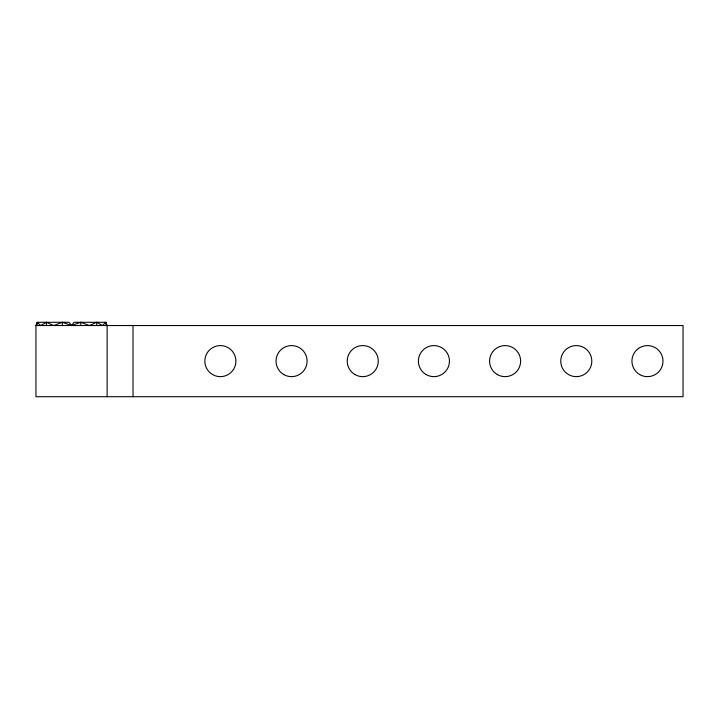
<?xml version="1.0" encoding="UTF-8"?>
<svg xmlns="http://www.w3.org/2000/svg" width="719" height="719" viewBox="0 0 719 719"><rect width="100%" height="100%" fill="white"/><g stroke="black" fill="none" stroke-linecap="round" stroke-linejoin="round"><path stroke-width="1.08" d="M35.95 325.527L683.05 325.527L683.05 396.708L35.95 396.708L35.95 325.527L37.163 322.292L69.024 322.292L71.54 325.527L80.753 322.292L89.336 325.527L96.706 322.292L102.359 325.527L105.918 322.292L107.131 325.527L107.131 396.708M105.918 325.527L105.918 322.292L74.057 322.292L71.54 325.527L62.328 322.292L53.745 325.527L46.376 322.292L40.722 325.527L37.163 322.292L37.163 325.527M133.015 325.527L133.015 396.708M96.706 322.292L96.706 325.527M80.753 322.292L80.753 325.527M62.328 322.292L62.328 325.527M46.376 322.292L46.376 325.527M639.694 374.563A15.53 15.53 0 0 0 662.99 361.118A15.53 15.53 0 0 0 639.694 347.672A15.53 15.53 0 0 0 639.694 374.563M568.513 374.563A15.53 15.53 0 0 0 591.809 361.118A15.53 15.53 0 0 0 568.513 347.672A15.53 15.53 0 0 0 568.513 374.563M497.332 374.563A15.53 15.53 0 0 0 520.628 361.118A15.53 15.53 0 0 0 497.332 347.672A15.53 15.53 0 0 0 497.332 374.563M426.151 374.563A15.53 15.53 0 0 0 449.447 361.118A15.53 15.53 0 0 0 426.151 347.672A15.53 15.53 0 0 0 426.151 374.563M354.97 374.563A15.53 15.53 0 0 0 378.266 361.118A15.53 15.53 0 0 0 354.97 347.672A15.53 15.53 0 0 0 354.97 374.563M283.789 374.563A15.53 15.53 0 0 0 307.085 361.118A15.53 15.53 0 0 0 283.789 347.672A15.53 15.53 0 0 0 283.789 374.563M212.608 374.563A15.53 15.53 0 0 0 235.904 361.118A15.53 15.53 0 0 0 212.608 347.672A15.53 15.53 0 0 0 212.608 374.563"/></g></svg>
